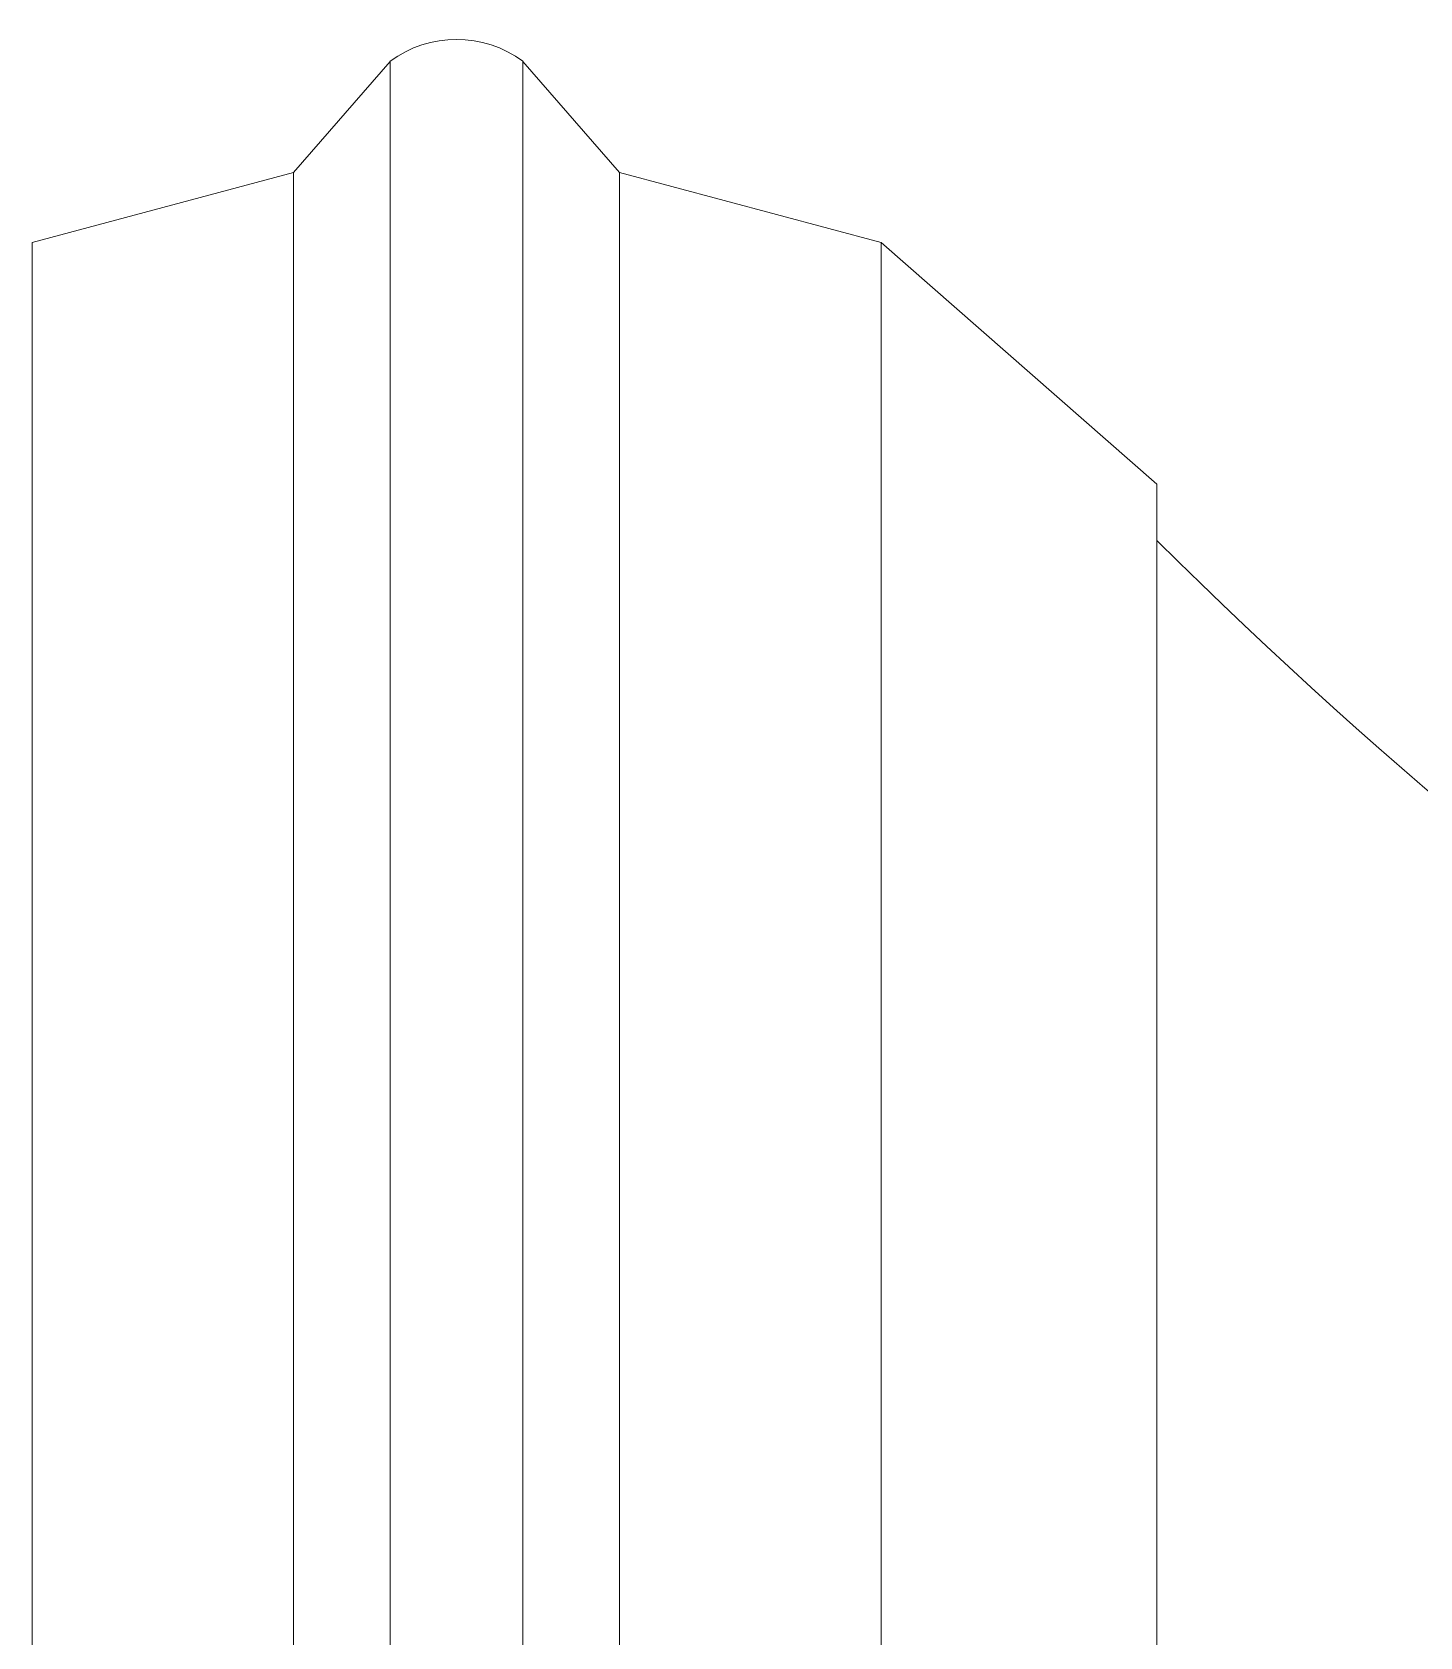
# Model space of a CAD drawing. Header units: metres. Extents: x -5 to 264, y -2 to 18.
# Drawn here: x 6.6394 to 6.8376, y 13.7349 to 13.9642 of the extents above; entities that cross this region are included whole.
import ezdxf

# ---------------------------------------------------------------- set-up
doc = ezdxf.new("R2010")
doc.units = ezdxf.units.M
doc.layers.add('A-ROOF', color=7, linetype='Continuous', lineweight=9)

# ---------------------------------------------------------------- blocks, each defined once
blk = doc.blocks.new('Telhados 1 - Telhados 1-4018348-CORTE A_A')
at = {"layer": 'A-ROOF'}
for p, q in [((6.67671, 13.94412), (6.69051, 13.95999)), ((6.69051, 13.65565), (6.69051, 13.95999)), ((6.70949, 13.95999), (6.72329, 13.94412)), ((6.70949, 13.65565), (6.70949, 13.95999)), ((6.63936, 13.93412), (6.67671, 13.94412)), ((6.67671, 13.63978), (6.67671, 13.94412)), ((6.72329, 13.94412), (6.76064, 13.93412)), ((6.72329, 13.63978), (6.72329, 13.94412)), ((6.63936, 13.62977), (6.63936, 13.93412)), ((6.76064, 13.93412), (6.80006, 13.8996)), ((6.76064, 13.62977), (6.76064, 13.93412)), ((6.80006, 13.59525), (6.80006, 13.8996))]:
    blk.add_line(p, q, dxfattribs=at)
for centre, major_axis, start_param, end_param in [((6.7, 13.94719), (0.01594, 0), 0.933002, 2.208591), ((7.29968, 14.3935), (0.70825, 0), 3.929363, 4.321198)]:
    blk.add_ellipse(centre, major_axis=major_axis, ratio=0.99995, start_param=start_param, end_param=end_param, dxfattribs=at)

msp = doc.modelspace()

# ---------------------------------------------------------------- block references
at = {"layer": 'A-ROOF'}
msp.add_blockref('Telhados 1 - Telhados 1-4018348-CORTE A_A', (0, 0), dxfattribs=at)

doc.saveas('drawing.dxf')
